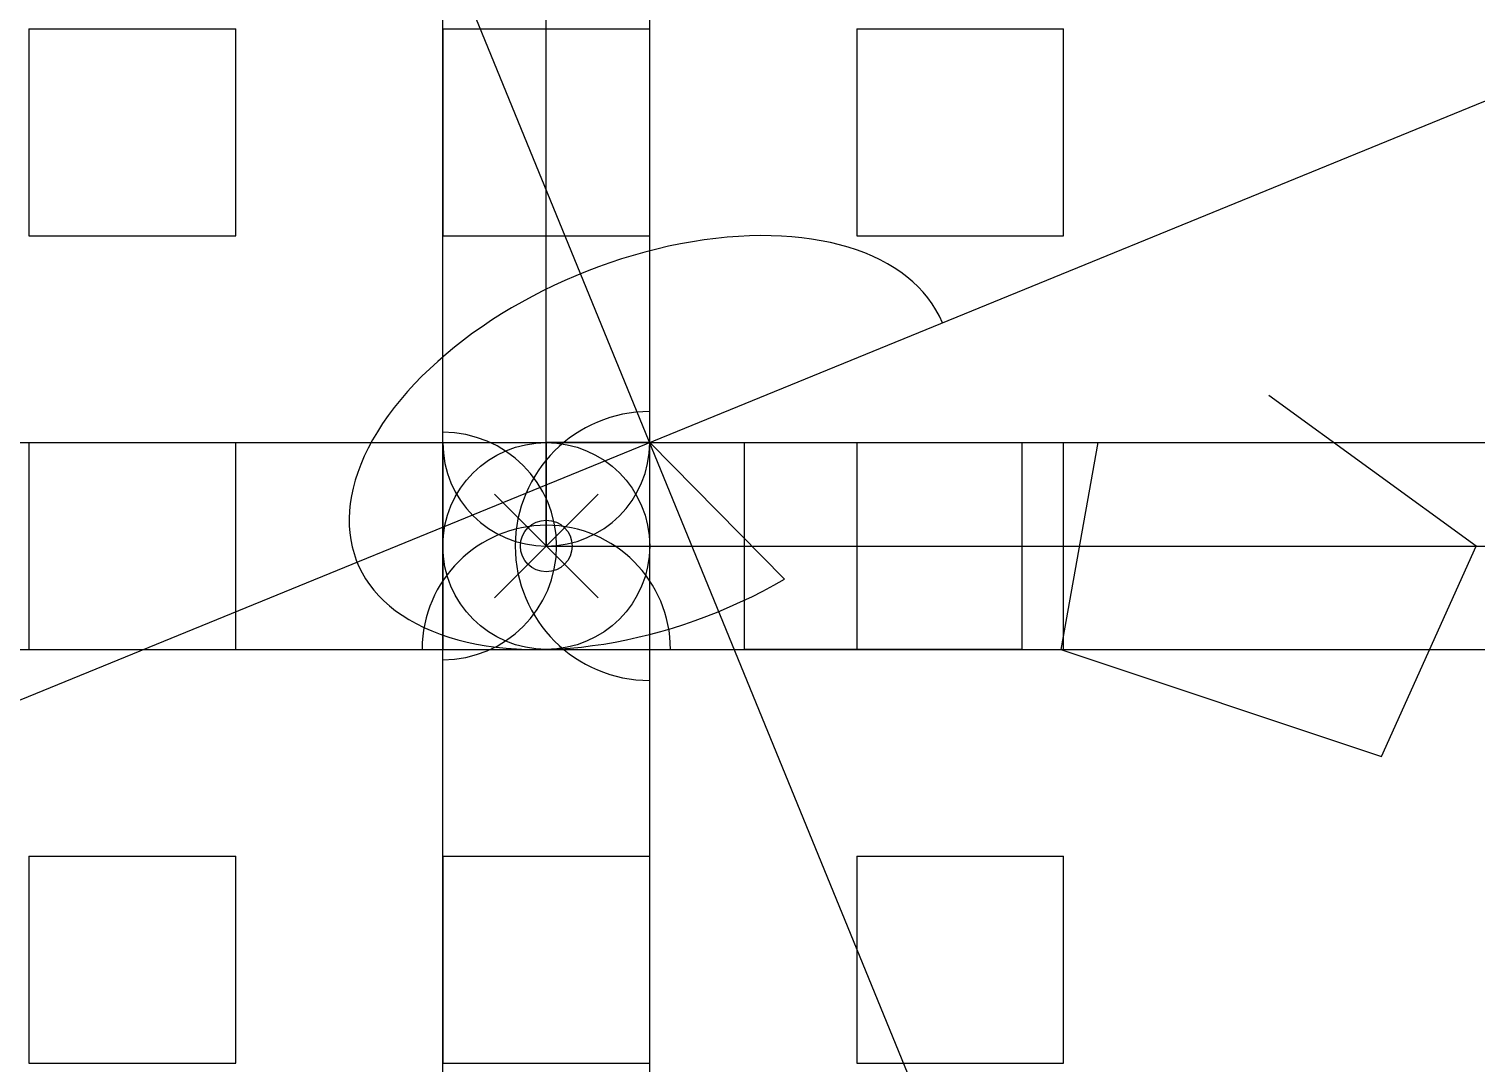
# Model space of a CAD drawing. Header units: millimetres. Extents: x -50 to 90, y -50 to 50.
import ezdxf

# ---------------------------------------------------------------- set-up
doc = ezdxf.new("R2010")
doc.units = ezdxf.units.MM
doc.header["$PDMODE"] = 35
doc.header["$PDSIZE"] = 5
doc.layers.add('Layer1', color=140, linetype='Continuous')

msp = doc.modelspace()

# ---------------------------------------------------------------- linework, layer by layer
msp.add_line((10, 10), (23.02, -3.22))
for p, direction in [((-10, 0), (0, 1)), ((10, 10), (-0.378555, 0.925579)), ((10, 0), (0, 1)), ((10, 10), (0.925579, 0.378555)), ((0, 10), (1, 0)), ((0, -10), (1, 0))]:
    msp.add_xline(p, direction)
for direction in [(0, 1), (1, 0)]:
    msp.add_ray((0, 0), direction)
msp.add_lwpolyline([(53.32, 10), (49.72, -10), (80.71, -20.34), (89.86, 0), (69.84, 14.55)])
for points in [[(0, 0), (10, 0), (10, 10), (0, 10)], [(19.15, 10), (45.96, 10), (45.96, -10), (19.15, -10)]]:
    msp.add_lwpolyline(points, close=True)
msp.add_circle((0, 0), 10)
for centre, radius, start, end in [((10, 0), 13, 90, 270), ((-10, 0), 11, 270, 90), ((0, 10), 10, 180, 0), ((0, -10), 12, 0, 179.7607)]:
    msp.add_arc(centre, radius, start, end)
msp.add_ellipse((10, 10), major_axis=(28.28, 11.57), ratio=0.577271, start_param=0, end_param=4.945265)
msp.add_point((0, 0))
at = {"layer": 'Layer1'}
for p, q in [((-50, 50, 10), (-30, 50, 10)), ((-50, 50, 10), (-50, 30, 10)), ((-50, 50, -10), (-30, 50, -10)), ((-50, 50, -10), (-50, 30, -10)), ((-50, 50, 10), (-50, 50, -10)), ((-50, 50, -30), (-30, 50, -30)), ((-50, 50, -30), (-50, 30, -30)), ((-50, 50, -50), (-30, 50, -50)), ((-50, 50, -50), (-50, 30, -50)), ((-50, 50, -30), (-50, 50, -50)), ((-50, 50, 50), (-30, 50, 50)), ((-50, 50, 50), (-50, 30, 50)), ((-50, 50, 30), (-30, 50, 30)), ((-50, 50, 30), (-50, 30, 30)), ((-50, 50, 50), (-50, 50, 30)), ((-30, 30, 10), (-30, 50, 10)), ((-30, 30, -10), (-30, 50, -10)), ((-30, 50, 10), (-30, 50, -10)), ((-30, 30, -30), (-30, 50, -30)), ((-30, 30, -50), (-30, 50, -50)), ((-30, 50, -30), (-30, 50, -50)), ((-30, 30, 50), (-30, 50, 50)), ((-30, 30, 30), (-30, 50, 30)), ((-30, 50, 50), (-30, 50, 30)), ((-10, 50, 10), (10, 50, 10)), ((-10, 50, 10), (-10, 30, 10)), ((-10, 50, -10), (10, 50, -10)), ((-10, 50, -10), (-10, 30, -10)), ((-10, 50, 10), (-10, 50, -10)), ((-10, 50, -30), (10, 50, -30)), ((-10, 50, -30), (-10, 30, -30)), ((-10, 50, -50), (10, 50, -50)), ((-10, 50, -50), (-10, 30, -50)), ((-10, 50, -30), (-10, 50, -50)), ((-10, 50, 50), (10, 50, 50)), ((-10, 50, 50), (-10, 30, 50)), ((-10, 50, 30), (10, 50, 30)), ((-10, 50, 30), (-10, 30, 30)), ((-10, 50, 50), (-10, 50, 30)), ((10, 30, 10), (10, 50, 10)), ((10, 30, -10), (10, 50, -10)), ((10, 50, 10), (10, 50, -10)), ((10, 30, -30), (10, 50, -30)), ((10, 30, -50), (10, 50, -50)), ((10, 50, -30), (10, 50, -50)), ((10, 30, 50), (10, 50, 50)), ((10, 30, 30), (10, 50, 30)), ((10, 50, 50), (10, 50, 30)), ((30, 50, 10), (50, 50, 10)), ((30, 50, 10), (30, 30, 10)), ((30, 50, -10), (50, 50, -10)), ((30, 50, -10), (30, 30, -10)), ((30, 50, 10), (30, 50, -10)), ((30, 50, -30), (50, 50, -30)), ((30, 50, -30), (30, 30, -30)), ((30, 50, -50), (50, 50, -50)), ((30, 50, -50), (30, 30, -50)), ((30, 50, -30), (30, 50, -50)), ((30, 50, 50), (50, 50, 50)), ((30, 50, 50), (30, 30, 50)), ((30, 50, 30), (50, 50, 30)), ((30, 50, 30), (30, 30, 30)), ((30, 50, 50), (30, 50, 30)), ((50, 30, 10), (50, 50, 10)), ((50, 30, -10), (50, 50, -10)), ((50, 50, 10), (50, 50, -10)), ((50, 30, -30), (50, 50, -30)), ((50, 30, -50), (50, 50, -50)), ((50, 50, -30), (50, 50, -50)), ((50, 30, 50), (50, 50, 50)), ((50, 30, 30), (50, 50, 30)), ((50, 50, 50), (50, 50, 30)), ((-50, 30, 10), (-30, 30, 10)), ((-50, 30, -10), (-30, 30, -10)), ((-50, 30, 10), (-50, 30, -10)), ((-50, 30, -30), (-30, 30, -30)), ((-50, 30, -50), (-30, 30, -50)), ((-50, 30, -30), (-50, 30, -50)), ((-50, 30, 50), (-30, 30, 50)), ((-50, 30, 30), (-30, 30, 30)), ((-50, 30, 50), (-50, 30, 30)), ((-30, 30, 10), (-30, 30, -10)), ((-30, 30, -30), (-30, 30, -50)), ((-30, 30, 50), (-30, 30, 30)), ((-10, 30, 10), (10, 30, 10)), ((-10, 30, -10), (10, 30, -10)), ((-10, 30, 10), (-10, 30, -10)), ((-10, 30, -30), (10, 30, -30)), ((-10, 30, -50), (10, 30, -50)), ((-10, 30, -30), (-10, 30, -50)), ((-10, 30, 50), (10, 30, 50)), ((-10, 30, 30), (10, 30, 30)), ((-10, 30, 50), (-10, 30, 30)), ((10, 30, 10), (10, 30, -10)), ((10, 30, -30), (10, 30, -50)), ((10, 30, 50), (10, 30, 30)), ((30, 30, 10), (50, 30, 10)), ((30, 30, -10), (50, 30, -10)), ((30, 30, 10), (30, 30, -10)), ((30, 30, -30), (50, 30, -30)), ((30, 30, -50), (50, 30, -50)), ((30, 30, -30), (30, 30, -50)), ((30, 30, 50), (50, 30, 50)), ((30, 30, 30), (50, 30, 30)), ((30, 30, 50), (30, 30, 30)), ((50, 30, 10), (50, 30, -10)), ((50, 30, -30), (50, 30, -50)), ((50, 30, 50), (50, 30, 30)), ((-50, 10, 10), (-30, 10, 10)), ((-50, 10, 10), (-50, -10, 10)), ((-50, 10, -10), (-30, 10, -10)), ((-50, 10, -10), (-50, -10, -10)), ((-50, 10, 10), (-50, 10, -10)), ((-50, 10, -30), (-30, 10, -30)), ((-50, 10, -30), (-50, -10, -30)), ((-50, 10, -50), (-30, 10, -50)), ((-50, 10, -50), (-50, -10, -50)), ((-50, 10, -30), (-50, 10, -50)), ((-50, 10, 50), (-30, 10, 50)), ((-50, 10, 50), (-50, -10, 50)), ((-50, 10, 30), (-30, 10, 30)), ((-50, 10, 30), (-50, -10, 30)), ((-50, 10, 50), (-50, 10, 30)), ((-30, -10, 10), (-30, 10, 10)), ((-30, -10, -10), (-30, 10, -10)), ((-30, 10, 10), (-30, 10, -10)), ((-30, -10, -30), (-30, 10, -30)), ((-30, -10, -50), (-30, 10, -50)), ((-30, 10, -30), (-30, 10, -50)), ((-30, -10, 50), (-30, 10, 50)), ((-30, -10, 30), (-30, 10, 30)), ((-30, 10, 50), (-30, 10, 30)), ((-10, 10, 10), (10, 10, 10)), ((-10, 10, 10), (-10, -10, 10)), ((-10, 10, -10), (10, 10, -10)), ((-10, 10, -10), (-10, -10, -10)), ((-10, 10, 10), (-10, 10, -10)), ((-10, 10, -30), (10, 10, -30)), ((-10, 10, -30), (-10, -10, -30)), ((-10, 10, -50), (10, 10, -50)), ((-10, 10, -50), (-10, -10, -50)), ((-10, 10, -30), (-10, 10, -50)), ((-10, 10, 50), (10, 10, 50)), ((-10, 10, 50), (-10, -10, 50)), ((-10, 10, 30), (10, 10, 30)), ((-10, 10, 30), (-10, -10, 30)), ((-10, 10, 50), (-10, 10, 30)), ((10, -10, 10), (10, 10, 10)), ((10, -10, -10), (10, 10, -10)), ((10, 10, 10), (10, 10, -10)), ((10, -10, -30), (10, 10, -30)), ((10, -10, -50), (10, 10, -50)), ((10, 10, -30), (10, 10, -50)), ((10, -10, 50), (10, 10, 50)), ((10, -10, 30), (10, 10, 30)), ((10, 10, 50), (10, 10, 30)), ((30, 10, 10), (50, 10, 10)), ((30, 10, 10), (30, -10, 10)), ((30, 10, -10), (50, 10, -10)), ((30, 10, -10), (30, -10, -10)), ((30, 10, 10), (30, 10, -10)), ((30, 10, -30), (50, 10, -30)), ((30, 10, -30), (30, -10, -30)), ((30, 10, -50), (50, 10, -50)), ((30, 10, -50), (30, -10, -50)), ((30, 10, -30), (30, 10, -50)), ((30, 10, 50), (50, 10, 50)), ((30, 10, 50), (30, -10, 50)), ((30, 10, 30), (50, 10, 30)), ((30, 10, 30), (30, -10, 30)), ((30, 10, 50), (30, 10, 30)), ((50, -10, 10), (50, 10, 10)), ((50, -10, -10), (50, 10, -10)), ((50, 10, 10), (50, 10, -10)), ((50, -10, -30), (50, 10, -30)), ((50, -10, -50), (50, 10, -50)), ((50, 10, -30), (50, 10, -50)), ((50, -10, 50), (50, 10, 50)), ((50, -10, 30), (50, 10, 30)), ((50, 10, 50), (50, 10, 30)), ((-50, -10, 10), (-30, -10, 10)), ((-50, -10, -10), (-30, -10, -10)), ((-50, -10, 10), (-50, -10, -10)), ((-50, -10, -30), (-30, -10, -30)), ((-50, -10, -50), (-30, -10, -50)), ((-50, -10, -30), (-50, -10, -50)), ((-50, -10, 50), (-30, -10, 50)), ((-50, -10, 30), (-30, -10, 30)), ((-50, -10, 50), (-50, -10, 30)), ((-30, -10, 10), (-30, -10, -10)), ((-30, -10, -30), (-30, -10, -50)), ((-30, -10, 50), (-30, -10, 30)), ((-10, -10, 10), (10, -10, 10)), ((-10, -10, -10), (10, -10, -10)), ((-10, -10, 10), (-10, -10, -10)), ((-10, -10, -30), (10, -10, -30)), ((-10, -10, -50), (10, -10, -50)), ((-10, -10, -30), (-10, -10, -50)), ((-10, -10, 50), (10, -10, 50)), ((-10, -10, 30), (10, -10, 30)), ((-10, -10, 50), (-10, -10, 30)), ((10, -10, 10), (10, -10, -10)), ((10, -10, -30), (10, -10, -50)), ((10, -10, 50), (10, -10, 30)), ((30, -10, 10), (50, -10, 10)), ((30, -10, -10), (50, -10, -10)), ((30, -10, 10), (30, -10, -10)), ((30, -10, -30), (50, -10, -30)), ((30, -10, -50), (50, -10, -50)), ((30, -10, -30), (30, -10, -50)), ((30, -10, 50), (50, -10, 50)), ((30, -10, 30), (50, -10, 30)), ((30, -10, 50), (30, -10, 30)), ((50, -10, 10), (50, -10, -10)), ((50, -10, -30), (50, -10, -50)), ((50, -10, 50), (50, -10, 30)), ((-50, -30, 10), (-30, -30, 10)), ((-50, -30, 10), (-50, -50, 10)), ((-50, -30, -10), (-30, -30, -10)), ((-50, -30, -10), (-50, -50, -10)), ((-50, -30, 10), (-50, -30, -10)), ((-50, -30, -30), (-30, -30, -30)), ((-50, -30, -30), (-50, -50, -30)), ((-50, -30, -50), (-30, -30, -50)), ((-50, -30, -50), (-50, -50, -50)), ((-50, -30, -30), (-50, -30, -50)), ((-50, -30, 50), (-30, -30, 50)), ((-50, -30, 50), (-50, -50, 50)), ((-50, -30, 30), (-30, -30, 30)), ((-50, -30, 30), (-50, -50, 30)), ((-50, -30, 50), (-50, -30, 30)), ((-30, -50, 10), (-30, -30, 10)), ((-30, -50, -10), (-30, -30, -10)), ((-30, -30, 10), (-30, -30, -10)), ((-30, -50, -30), (-30, -30, -30)), ((-30, -50, -50), (-30, -30, -50)), ((-30, -30, -30), (-30, -30, -50)), ((-30, -50, 50), (-30, -30, 50)), ((-30, -50, 30), (-30, -30, 30)), ((-30, -30, 50), (-30, -30, 30)), ((-10, -30, 10), (10, -30, 10)), ((-10, -30, 10), (-10, -50, 10)), ((-10, -30, -10), (10, -30, -10)), ((-10, -30, -10), (-10, -50, -10)), ((-10, -30, 10), (-10, -30, -10)), ((-10, -30, -30), (10, -30, -30)), ((-10, -30, -30), (-10, -50, -30)), ((-10, -30, -50), (10, -30, -50)), ((-10, -30, -50), (-10, -50, -50)), ((-10, -30, -30), (-10, -30, -50)), ((-10, -30, 50), (10, -30, 50)), ((-10, -30, 50), (-10, -50, 50)), ((-10, -30, 30), (10, -30, 30)), ((-10, -30, 30), (-10, -50, 30)), ((-10, -30, 50), (-10, -30, 30)), ((10, -50, 10), (10, -30, 10)), ((10, -50, -10), (10, -30, -10)), ((10, -30, 10), (10, -30, -10)), ((10, -50, -30), (10, -30, -30)), ((10, -50, -50), (10, -30, -50)), ((10, -30, -30), (10, -30, -50)), ((10, -50, 50), (10, -30, 50)), ((10, -50, 30), (10, -30, 30)), ((10, -30, 50), (10, -30, 30)), ((30, -30, 10), (50, -30, 10)), ((30, -30, 10), (30, -50, 10)), ((30, -30, -10), (50, -30, -10)), ((30, -30, -10), (30, -50, -10)), ((30, -30, 10), (30, -30, -10)), ((30, -30, -30), (50, -30, -30)), ((30, -30, -30), (30, -50, -30)), ((30, -30, -50), (50, -30, -50)), ((30, -30, -50), (30, -50, -50)), ((30, -30, -30), (30, -30, -50)), ((30, -30, 50), (50, -30, 50)), ((30, -30, 50), (30, -50, 50)), ((30, -30, 30), (50, -30, 30)), ((30, -30, 30), (30, -50, 30)), ((30, -30, 50), (30, -30, 30)), ((50, -50, 10), (50, -30, 10)), ((50, -50, -10), (50, -30, -10)), ((50, -30, 10), (50, -30, -10)), ((50, -50, -30), (50, -30, -30)), ((50, -50, -50), (50, -30, -50)), ((50, -30, -30), (50, -30, -50)), ((50, -50, 50), (50, -30, 50)), ((50, -50, 30), (50, -30, 30)), ((50, -30, 50), (50, -30, 30)), ((-50, -50, 10), (-30, -50, 10)), ((-50, -50, -10), (-30, -50, -10)), ((-50, -50, 10), (-50, -50, -10)), ((-50, -50, -30), (-30, -50, -30)), ((-50, -50, -50), (-30, -50, -50)), ((-50, -50, -30), (-50, -50, -50)), ((-50, -50, 50), (-30, -50, 50)), ((-50, -50, 30), (-30, -50, 30)), ((-50, -50, 50), (-50, -50, 30)), ((-30, -50, 10), (-30, -50, -10)), ((-30, -50, -30), (-30, -50, -50)), ((-30, -50, 50), (-30, -50, 30)), ((-10, -50, 10), (10, -50, 10)), ((-10, -50, -10), (10, -50, -10)), ((-10, -50, 10), (-10, -50, -10)), ((-10, -50, -30), (10, -50, -30)), ((-10, -50, -50), (10, -50, -50)), ((-10, -50, -30), (-10, -50, -50)), ((-10, -50, 50), (10, -50, 50)), ((-10, -50, 30), (10, -50, 30)), ((-10, -50, 50), (-10, -50, 30)), ((10, -50, 10), (10, -50, -10)), ((10, -50, -30), (10, -50, -50)), ((10, -50, 50), (10, -50, 30)), ((30, -50, 10), (50, -50, 10)), ((30, -50, -10), (50, -50, -10)), ((30, -50, 10), (30, -50, -10)), ((30, -50, -30), (50, -50, -30)), ((30, -50, -50), (50, -50, -50)), ((30, -50, -30), (30, -50, -50)), ((30, -50, 50), (50, -50, 50)), ((30, -50, 30), (50, -50, 30)), ((30, -50, 50), (30, -50, 30)), ((50, -50, 10), (50, -50, -10)), ((50, -50, -30), (50, -50, -50)), ((50, -50, 50), (50, -50, 30))]:
    msp.add_line(p, q, dxfattribs=at)

doc.saveas('drawing.dxf')
